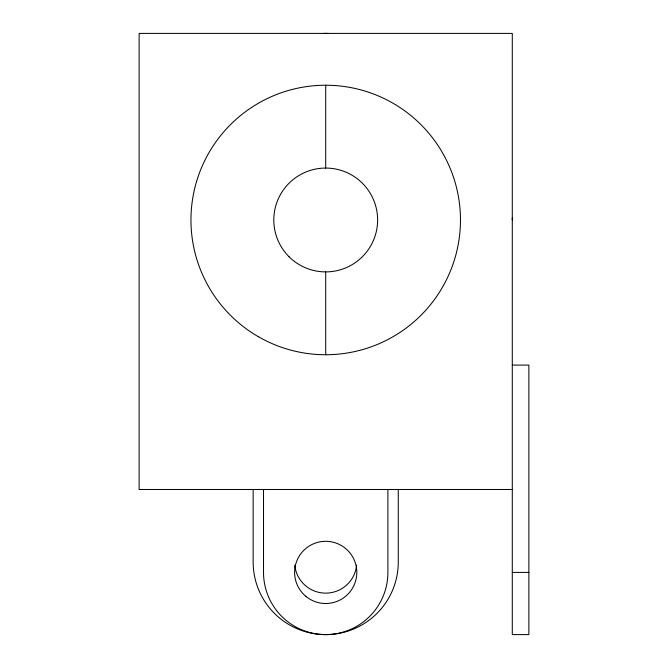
<?xml version="1.0" encoding="UTF-8"?>
<svg xmlns="http://www.w3.org/2000/svg" width="668" height="668" viewBox="0 0 668 668"><rect width="100%" height="100%" fill="white"/><g stroke="black" fill="none" stroke-linecap="round" stroke-linejoin="round"><path stroke-width="1" d="M512.289 365.095L528.872 365.095L528.872 634.6L512.289 634.6L512.289 33.4L139.128 33.4L139.128 489.485L512.289 489.485M512.289 572.409L528.872 572.409M398.27 489.485L398.27 562.038A72.561 72.561 0 0 1 325.708 634.6A62.191 62.191 0 0 1 263.518 572.409L263.518 489.485M387.899 489.485L387.899 572.409A62.191 62.191 0 0 1 325.708 634.6A72.561 72.561 0 0 1 253.147 562.038L253.147 489.485M325.708 85.228L325.708 168.06M325.708 271.893L325.708 354.733M323.646 33.408A186.581 186.581 0 0 1 327.763 33.408M512.272 217.918A186.581 186.581 0 0 1 512.289 219.981M356.654 565.086A31.095 31.095 0 0 1 294.763 565.086M258.332 336.68A134.752 134.752 0 0 0 460.461 219.981A134.752 134.752 0 0 0 258.332 103.281A134.752 134.752 0 0 0 258.332 336.68M305.927 596.399A31.095 31.095 0 0 0 356.378 577.544A31.095 31.095 0 0 0 314.82 543.276A31.095 31.095 0 0 0 305.927 596.399M288.993 256.687A51.92 51.92 0 0 0 375.859 233.416A51.92 51.92 0 0 0 312.273 169.831A51.92 51.92 0 0 0 288.993 256.687"/></g></svg>
